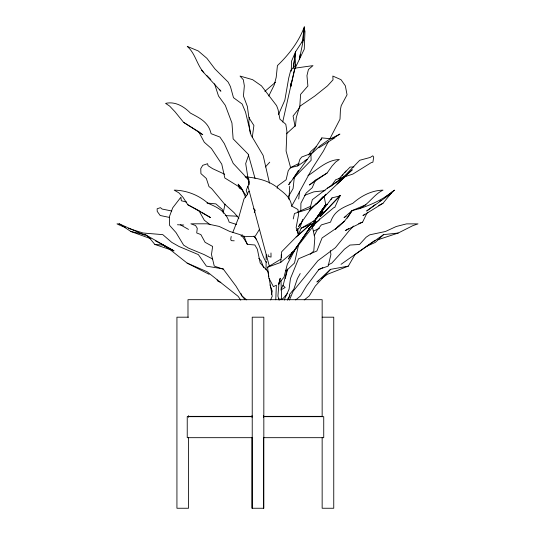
<?xml version="1.0" encoding="UTF-8"?>
<svg xmlns="http://www.w3.org/2000/svg" width="535" height="535" viewBox="0 0 535 535"><rect width="100%" height="100%" fill="white"/><g stroke="black" fill="none" stroke-linecap="round" stroke-linejoin="round"><path stroke-width="0.8" d="M280.982 280.634L281.684 299.232L278.588 298.998M266.049 269.707L266.129 261.408M266.149 259.749L266.196 254.774M300.797 211.024L300.917 203.22L306.174 193.041L312.226 187.698L315.51 180.114L327.072 173.039L331.981 166.124L335.666 162.025L339.35 159.47C326.617 160.079 317.95 169.314 307.946 175.694M268.236 254.767L268.209 256.419L271.044 257.088L270.971 252.975M290.926 83.681L290.859 86.182L295.728 64.936L294.919 55.673L295.574 51.768L303.385 39.804L304.348 26.75C298.884 41.67 288.853 54.664 277.431 65.591L276.207 77.261L274.268 84.898L268.73 96.026M291.261 71.182L291.535 61.191L295.574 51.768L293.327 68.152M304.99 30.843L304.254 49.18L294.524 69.456L282.701 122.007M288.947 199.294L289.716 186.213M299.727 107.635L300.596 94.374L307.892 86.001L306.956 75.616L308.441 69.463L312.995 65.631L295.086 68.146M278.715 284.399L280.22 278.24L278.962 283.262L277.919 296.123L279.143 300.235M275.766 299.807L276.368 285.222L273.438 286.646L268.804 277.933L267.567 267.233L280.694 262.431L281.684 251.724L296.149 236.998L310.741 223.944M298.717 199.007L299.5 191.784M249.37 117.299L248.742 121.987L250.306 133.335M291.522 81.233L290.859 86.182L291.535 81.26M293.274 68.039L294.919 55.673M252.273 137.355L253.904 125.504L248.882 117.626L247.344 106.418L243.438 96.039L244.341 85.847L243.358 79.815L240.034 76.057L252.607 79.668L261.454 85.841L276.628 105.676L278.06 109.561L279.932 119.185L285.804 124.307L286.907 131.222L286.091 151.024L290.772 168.231M223.222 212.709L225.034 204.076M300.168 54.423L299.393 59.318L303.385 39.804M302.114 42.178L304.442 27.492M231.194 236.457L230.732 239.265L231.214 240.643L234.223 240.803M284.553 300.102L284.827 298.53L289.047 289.234L290.465 278.508L298.543 258.773L316.86 250.989L322.103 237.935L339.143 226.285L345.256 220.226L352.244 210.569C367.525 206.784 382.391 200.291 394.489 190.126L384.411 197.736M277.17 188.333L277.645 185.986L286.118 179.747L288.211 170.799L290.398 167.636L299.112 163.389M298.57 244.789L294.511 263.019L287.027 270.115L285.516 270.483M293.247 218.929L294.484 213.478L309.986 208.643L316.666 203.614L323.601 196.572M271.519 294.357L272.268 291.154L269.968 284.908M285.269 278.508L287.636 269.031M309.986 208.643L312.313 199.702L327.5 188.119L345.209 176.008L352.284 169.762L309.718 210.295M324.725 195.817L324.324 197.288L325.741 204.738L322.117 210.569M287.114 269.707L283.149 285.416L281.076 288.974M319.569 218.741L319.107 220.226L313.53 225.181M302.683 219.37L300.249 226.934L296.53 230.625M290.398 167.636L297.801 165.91L299.934 159.29L301.747 156.996L312.58 152.896L319.83 146.055L328.363 139.996L339.912 134.078L333.559 138.023M295.173 175.921L294.143 179.004L293.08 188.567L288.512 196.419M248.701 154.923L245.685 163.57L249.089 184.876M340.013 195.857L340.186 195.395L320.331 216.434L340.013 195.857L332.021 197.89L316.867 218.267M232.705 232.631L238.757 217.33L244.04 198.773L247.103 194.961L248.414 191.577L249.29 191.343M289.415 300.068L293.18 291.154L317.917 260.699L335.391 247.685L349.275 230.558L353.688 226.031M320.96 139.983L321.843 137.91L330.764 138.746L332.857 138.204M296.149 236.998L298.109 235.353L301.185 228.191L314.393 220.681L322.979 211.439L318.86 216.581M278.514 114.523L284.841 100.159L288.693 78.137L290.665 70.566L295.728 64.936M270.576 299.954L272.221 296.243L269.125 278.213M340.186 195.395L334.723 207.526L334 207.493L316.981 221.65L301.185 228.191M254.239 212.475L255.275 210.295L253.59 208.69M348.666 228.572L345.262 230.618L362.59 222.145L366.776 213.505L367.853 212.228M290.177 181.84L288.733 184.762L313.222 151.258L321.843 137.91M300.108 223.657L298.637 226.572L311.042 208.637M314.232 235.554L316.854 230.558L321.388 224.894L330.523 222.145C334.308 210.803 342.447 207.694 352.846 203.293C361.285 195.843 371.584 190.44 383.027 190.126C373.557 194.593 368.575 204.838 358.865 208.891M328.45 141.487L323.441 151.024L312.373 168.231L291.695 206.182M329.988 138.558L340.006 119.185L340.434 109.561L341.21 105.676L347.048 94.815L345.363 85.841L341.002 79.668L332.83 76.057L333.031 79.815L327.534 85.847L314.801 96.039L299.647 106.418L296.263 117.626L295.527 125.504L286.432 133.844M280.694 262.431L293.648 251.43L314.299 224.934L315.857 221.998M320.532 213.184L322.873 208.777L326.069 204.283L327.601 204.497M295.848 248.18L287.295 264.277L284.031 277.157L278.962 283.262M287.455 300.168L290.01 295.447L287.556 299.466M300.229 273.572L297.447 278.508L293.809 289.234L289.295 294.812M321.495 278.621L327.393 274.308L348.305 266.136L354.993 254.586L383.541 234.638L398.214 233.026L412.92 225.603L418.029 223.884L406.567 223.871L396.241 226.499L385.467 231.488L369.752 234.818L366.147 237.206L359.507 244.482L349.997 245.043L344.326 249.297L331.814 263.093L328.089 264.965M241.138 236.156L242.014 234.658L243.706 236.731L255.195 236.269L259.468 229.341M331.018 199.595L332.021 197.89M292.638 251.952L288.385 259.014L310.287 227.214M347.248 218.16L352.104 210.569L365.927 204.738M298.523 170.337L293.046 178.737L311.123 160.353L310.929 153.873M308.575 154.943L310.855 151.438L316.299 146.597M310.146 227.348L293.648 251.43L291.528 252.714M302.73 238.209L310.193 227.355M311.129 225.997L312.065 224.64M314.399 221.249L326.069 204.283L314.239 221.283M309.979 227.408L308.561 229.448L315.744 221.477M327.5 188.119L331.259 185.912L335.766 179.666L352.919 174.056L371.13 162.687L372.902 162.158L373.704 157.089L372.795 155.819L370.24 157.437L359.707 160.273L343.831 176.811M312.955 223.53L308.561 229.448L314.226 222.373M335.445 229.522L337.933 226.285L344.593 221.236M342.099 176.035L343.075 174.771M344.547 172.879L350.077 167.094L353.929 166.907M299.212 108.284L293.073 116.035L295.066 126.534M364.73 214.201L362.957 215.659L382.973 203.293L392.302 191.838M287.288 293.575L283.048 298.53L280.935 299.707M322.759 196.84L316.666 203.614L315.189 204.27M338.815 178.984L346.011 170.979M265.38 166.967L269.734 162.172M348.305 266.136L330.536 269.359L315.235 286.138L309.25 295.935L304.214 299.968M275.512 82.236L264.832 91.371M340.996 179.78L337.023 183.946L346.319 175.647M324.758 195.395L325.909 194.225M383.541 234.638L375.369 242.375L366.221 246.501M310.193 254.326L313.791 250.989L314.827 237.935L312.293 226.285M330.536 269.359L316.907 281.978L318.873 280.541M298.109 235.353L310.775 223.944M313.182 221.771L314.393 220.681L313.176 221.771M311.892 227.054L314.299 224.934M352.104 210.569L344.018 217.618L346.138 216.374M295.668 299.968L300.536 295.935L306.455 286.138L318.967 269.359L328.136 266.136L330.911 254.586L330.342 250.547M315.51 180.114L309.404 184.996L313.483 182.241M375.202 204.624L366.656 211.017L391.373 193.382M379.81 201.18L381.121 200.197M331.259 185.912L345.209 176.008M341.042 264.33L373.911 241.084L375.476 240.563M297.801 165.91L307.103 159.497L304.923 160.56M314.841 181.318L327.072 173.039M334.95 137.716L318.86 147.814M267.567 267.233L280.955 259.114M280.842 289.957L285.155 287.502L282.741 285.188M378.706 205.514L382.973 203.293M318.392 269.847L322.866 267.594M313.497 231.127L319.475 228.278M297.447 212.161L310.755 206.242M304.529 195.362L313.864 191.838L325.093 190.641M358.691 223.523L362.59 222.145M377.83 239.787L398.214 233.026M144.931 235.273L119.352 223.871L116.971 223.884L119.82 225.262M188.494 317.188L176.931 317.188L176.931 508.25L188.527 508.25L188.527 437.329M322.15 317.188L333.753 317.188L333.753 508.25L322.15 508.25L322.15 437.677M187.986 416.364L252.594 416.364M263.34 416.364L322.164 416.364M252.66 416.671L187.237 416.671L187.237 437.677L252.66 437.677M263.454 416.671L323.735 416.671L323.735 437.677L263.454 437.677M177.446 224.753L183.739 225.034M225.248 215.625L237.453 216.207M154.889 244.482L163.068 245.043L173.908 250.841L154.889 244.482L148.877 237.206L145.567 234.818L130.868 231.488L119.352 223.871M207.012 203.039L215.899 203.895L222.246 209.379L223.61 213.258M171.775 210.991L162.092 209.038L160.453 207.66L157.13 208.77L157.23 211.399L160.199 215.498L169.388 217.411M223.51 268.958L206.383 266.136L198.338 254.586L179.038 246.501L171.762 242.375L162.787 234.638L143.186 233.026L128.467 228.365M186.748 202.116L181.305 200.745L180.924 197.161L172.725 207.801L169.361 216.735L169.568 225.355L175.995 232.544L183.632 245.144L188.467 248.106L204.009 254.533L212.662 259.02M236.53 224.439L229.174 222.145C225.844 211.365 217.825 207.5 208.035 203.293C198.605 195.068 186.715 190.373 174.189 190.126L178.911 192.874L182.983 197.288L187.798 204.738L210.563 217.618L202.324 212.642M224.687 174.243L212.515 168.612L208.021 165.669L207.62 163.71L202.765 165.308L200.765 168.592L200.913 173.594L206.343 178.489L208.998 186.608L211.633 188.581L224.392 203.909L234.143 212.716L238.891 218.28M120.535 225.603L125.585 227.362M130.868 231.488L150.917 238.77M220.828 282.42L217.939 281.243L217.083 279.939M163.068 245.043L169.709 249.297L187.13 263.093L207.078 271.726L238.102 296.31L240.777 300.168M187.13 263.093L209.145 274.308M187.798 204.738L198.151 210.181M155.364 240.777L173.908 250.841L145.567 234.818M180.482 224.847L188.487 229.401M242.903 190.233L239.305 188.113L238.51 185.993M200.946 211.813L198.886 210.569L204.303 220.226L210.268 224.767M245.632 197.462L241.633 188.414L224.814 177.974L221.764 164.171L211.445 148.523L204.303 142.277L198.666 131.717L183.572 122.341L175.059 111.822L169.642 106.084L165.582 103.382C175.206 101.162 183.913 106.432 190.413 113.079C200.277 118.422 208.396 122.027 211.091 133.69L219.912 137.054L224.305 143.561L233.193 163.362L247.845 179.064L249.163 182.074M183.572 122.341L202.765 134.726L198.666 131.717M246.735 299.901L241.86 295.868L235.942 286.071L223.436 269.292L214.261 266.069L211.492 254.52L212.629 246.434L205.092 242.308L200.852 234.571L196.706 232.959L197.268 228.298L195.563 225.536L190.861 223.817L207.025 223.804L219.189 226.432L229.655 231.414L240.382 234.745L242.897 237.139L247.631 244.415L254.841 244.976L257.368 249.23L260.197 263.019L268.002 271.66L268.844 276.575M269.473 183.144L263.153 155.458L251.029 135.054L245.538 112.109L242.141 104.017L233.487 97.671L230.445 86.603L228.111 82.056L214.896 68.888L206.898 58.315L198.231 50.932L187.237 46.398C195.362 53.326 196.853 64.949 203.822 72.539M206.724 75.448L210.797 79.521M258.773 258.331L261.06 260.699L263.648 267.727M201.494 70.212L220.901 91.204L219.37 89.318M266.35 262.371C261.087 254.573 260.171 244.027 254.285 236.423M241.633 188.414L238.135 184.154L246.174 195.716M245.05 299.72L241.974 295.935L241.104 293.675M254.045 236.229L256.539 239.346M243.96 236.009L247.284 244.575M214.535 83.774L218.501 96.006L225.295 105.328L231.956 123.043L233.126 138.859L248.207 154.194L255.048 178.422M298.584 235.353L296.129 227.569L298.664 214.174L297.915 209.493L291.615 205.995C290.873 198.452 285.242 193.75 279.598 189.477C270.255 180.649 257.395 178.021 245.03 176.731L248.849 179.285L249.149 183.378L246.22 190.293L247.451 194.225M247.959 186.374L269.373 266.296M281.163 254.921L281.711 257.348M297.714 228.458L298.316 234.992M322.15 416.671L322.164 299.687L187.986 299.687L187.986 317.188M263.561 415.641L263.561 417.307M263.561 437.329L263.561 508.25M252.226 508.25L252.226 317.188L263.829 317.188L263.829 508.25L251.958 508.25L251.958 437.329M251.958 415.641L251.958 417.307M188.527 415.641L188.527 417.307M322.873 208.777L314.48 221.069L322.873 208.777"/></g></svg>
